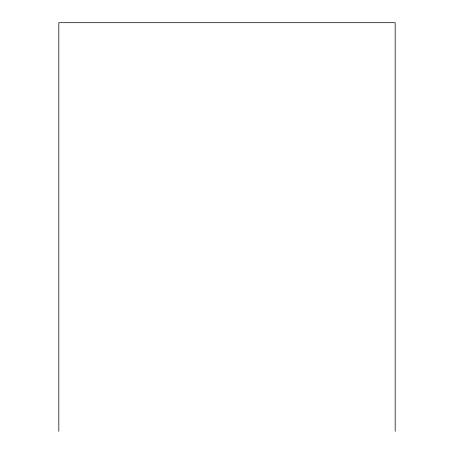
<?xml version="1.0" encoding="UTF-8"?>
<svg xmlns="http://www.w3.org/2000/svg" width="454" height="454" viewBox="0 0 454 454"><rect width="100%" height="100%" fill="white"/><g stroke="black" fill="none" stroke-linecap="round" stroke-linejoin="round"><path stroke-width="0.68" d="M395.179 431.3L395.179 22.7L58.821 22.7L58.821 431.3"/></g></svg>
